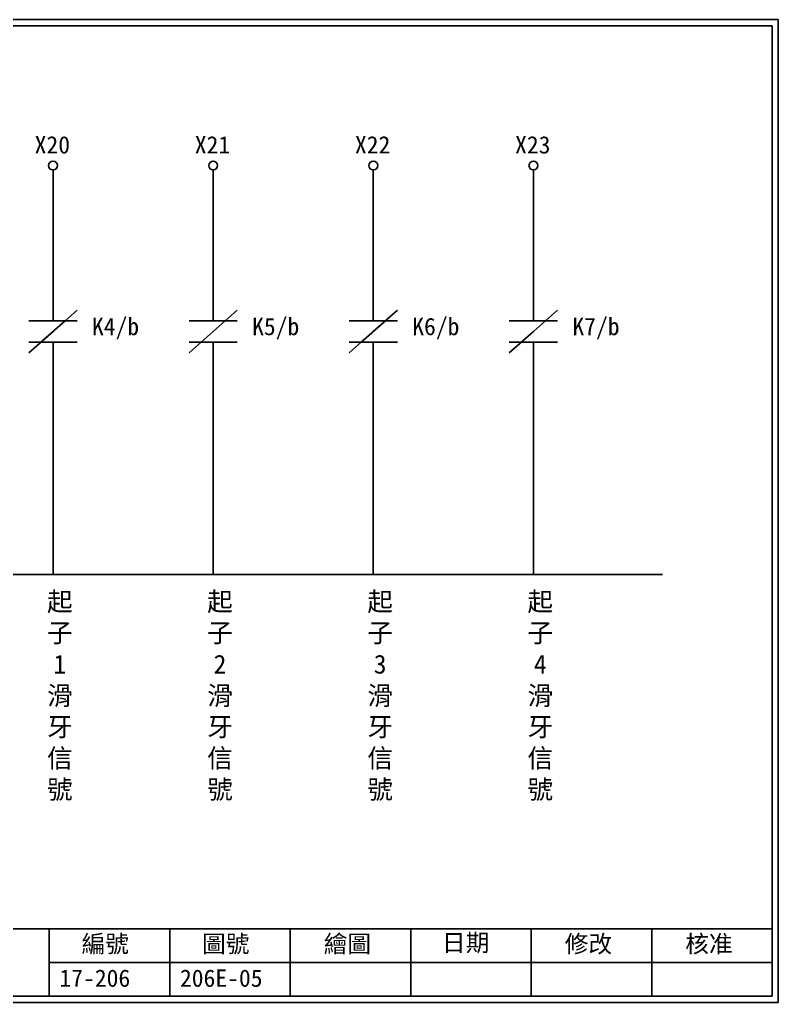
# Model space of a CAD drawing. Extents: x 926 to 1213, y 3 to 207.
# Drawn here: x 1055.4 to 1212.7, y 3 to 207 of the extents above; entities that cross this region are included whole.
import ezdxf

# ---------------------------------------------------------------- set-up
doc = ezdxf.new("R2010")
doc.units = 0
doc.layers.add('圖框層', color=7, linetype='CONTINUOUS')
doc.layers.add('標尺寸層', color=3, linetype='CONTINUOUS')
doc.styles.add('CNS', font='romanc.shx', dxfattribs={"bigfont": 'chineset.shx'})
doc.styles.add('STSL', font='kaiu.ttf')

msp = doc.modelspace()

# ---------------------------------------------------------------- linework, layer by layer
at = {"layer": '圖框層', "color": 0}
for p, q in [((1212.74, 206.97), (925.74, 206.97)), ((1212.74, 3), (1212.74, 206.97)), ((1211.49, 205.72), (926.99, 205.72)), ((1211.49, 4.25), (1211.49, 205.72)), ((926.99, 18.25), (1211.49, 18.25)), ((1061.49, 4.25), (1061.49, 18.25)), ((1086.49, 4.25), (1086.49, 18.25)), ((1111.49, 4.25), (1111.49, 18.25)), ((1136.49, 4.25), (1136.49, 18.25)), ((1161.49, 4.25), (1161.49, 18.25)), ((1186.49, 4.25), (1186.49, 18.25)), ((1061.49, 11.25), (1211.49, 11.25)), ((926.99, 4.25), (1211.49, 4.25)), ((925.74, 3), (1212.74, 3))]:
    msp.add_line(p, q, dxfattribs=at)
at = {"layer": '標尺寸層', "color": 0}
for p, q in [((1062.28, 175.77), (1062.28, 144.48)), ((1095.5, 175.77), (1095.5, 144.48)), ((1128.72, 175.77), (1128.72, 144.48)), ((1161.94, 175.77), (1161.94, 144.48)), ((1067.28, 146.7), (1062.28, 142.25)), ((1100.5, 146.7), (1095.5, 142.25)), ((1133.72, 146.7), (1128.72, 142.25)), ((1166.94, 146.7), (1161.94, 142.25)), ((1057.28, 144.48), (1062.28, 144.48)), ((1057.28, 144.48), (1062.28, 144.48)), ((1064.78, 144.48), (1059.78, 140.03)), ((1062.28, 144.48), (1067.28, 144.48)), ((1062.28, 144.48), (1067.28, 144.48)), ((1090.5, 144.48), (1095.5, 144.48)), ((1090.5, 144.48), (1095.5, 144.48)), ((1098, 144.48), (1093, 140.03)), ((1095.5, 144.48), (1100.5, 144.48)), ((1095.5, 144.48), (1100.5, 144.48)), ((1123.72, 144.48), (1128.72, 144.48)), ((1123.72, 144.48), (1128.72, 144.48)), ((1131.22, 144.48), (1126.22, 140.03)), ((1128.72, 144.48), (1133.72, 144.48)), ((1128.72, 144.48), (1133.72, 144.48)), ((1156.94, 144.48), (1161.94, 144.48)), ((1156.94, 144.48), (1161.94, 144.48)), ((1164.44, 144.48), (1159.44, 140.03)), ((1161.94, 144.48), (1166.94, 144.48)), ((1161.94, 144.48), (1166.94, 144.48)), ((1062.28, 142.25), (1057.28, 137.81)), ((1095.5, 142.25), (1090.5, 137.81)), ((1128.72, 142.25), (1123.72, 137.81)), ((1161.94, 142.25), (1156.94, 137.81)), ((1057.28, 140.03), (1062.28, 140.03)), ((1057.28, 140.03), (1062.28, 140.03)), ((1062.28, 140.03), (1062.28, 91.82)), ((1062.28, 140.03), (1067.28, 140.03)), ((1062.28, 140.03), (1067.28, 140.03)), ((1062.28, 140.03), (1062.28, 128.77)), ((1090.5, 140.03), (1095.5, 140.03)), ((1090.5, 140.03), (1095.5, 140.03)), ((1095.5, 140.03), (1095.5, 128.77)), ((1095.5, 140.03), (1095.5, 91.82)), ((1095.5, 140.03), (1100.5, 140.03)), ((1095.5, 140.03), (1100.5, 140.03)), ((1123.72, 140.03), (1128.72, 140.03)), ((1123.72, 140.03), (1128.72, 140.03)), ((1128.72, 140.03), (1128.72, 128.77)), ((1128.72, 140.03), (1128.72, 91.82)), ((1128.72, 140.03), (1133.72, 140.03)), ((1128.72, 140.03), (1133.72, 140.03)), ((1156.94, 140.03), (1161.94, 140.03)), ((1156.94, 140.03), (1161.94, 140.03)), ((1161.94, 140.03), (1161.94, 128.77)), ((1161.94, 140.03), (1161.94, 91.82)), ((1161.94, 140.03), (1166.94, 140.03)), ((1161.94, 140.03), (1166.94, 140.03)), ((1045.33, 91.82), (1188.74, 91.82))]:
    msp.add_line(p, q, dxfattribs=at)
for centre in [(1062.28, 176.69), (1095.5, 176.69), (1128.72, 176.69), (1161.94, 176.69)]:
    msp.add_circle(centre, 0.92, dxfattribs=at)

# ---------------------------------------------------------------- texts
at = {"layer": '圖框層', "color": 0, "style": 'STSL'}
for s, p in [('X20', (1058.47, 179.19)), ('X21', (1091.69, 179.19)), ('X22', (1124.91, 179.19)), ('X23', (1158.13, 179.19)), ('K4/b', (1070.36, 141.48)), ('K5/b', (1103.58, 141.48)), ('K6/b', (1136.8, 141.48)), ('K7/b', (1170.02, 141.48)), ('編號', (1068.21, 13.34)), ('圖號', (1093.21, 13.34)), ('繪圖', (1118.44, 13.34)), ('日期', (1142.96, 13.59)), ('修改', (1168.44, 13.34)), ('核准', (1193.44, 13.34)), ('17-206', (1063.61, 6.22)), ('206E-05', (1088.61, 6.22))]:
    msp.add_text(s, height=3.6, dxfattribs=at).set_placement(p)
at = {"layer": '標尺寸層', "color": 0, "char_height": 3.9, "width": 2.8481, "attachment_point": 5, "style": 'CNS'}
for s, insert in [('{\\fDFKai-SB|b0|i0|c136|p65;起子\\P1\\P滑牙信號}', (1063.7, 66.47)), ('{\\fDFKai-SB|b0|i0|c136|p65;起子\\P2\\P滑牙信號}', (1096.92, 66.47)), ('{\\fDFKai-SB|b0|i0|c136|p65;起子\\P3滑牙信號}', (1130.14, 66.47)), ('{\\fDFKai-SB|b0|i0|c136|p65;起子\\P4\\P滑牙信號}', (1163.36, 66.47))]:
    msp.add_mtext(s, dxfattribs=dict(at, insert=insert))

doc.saveas('drawing.dxf')
